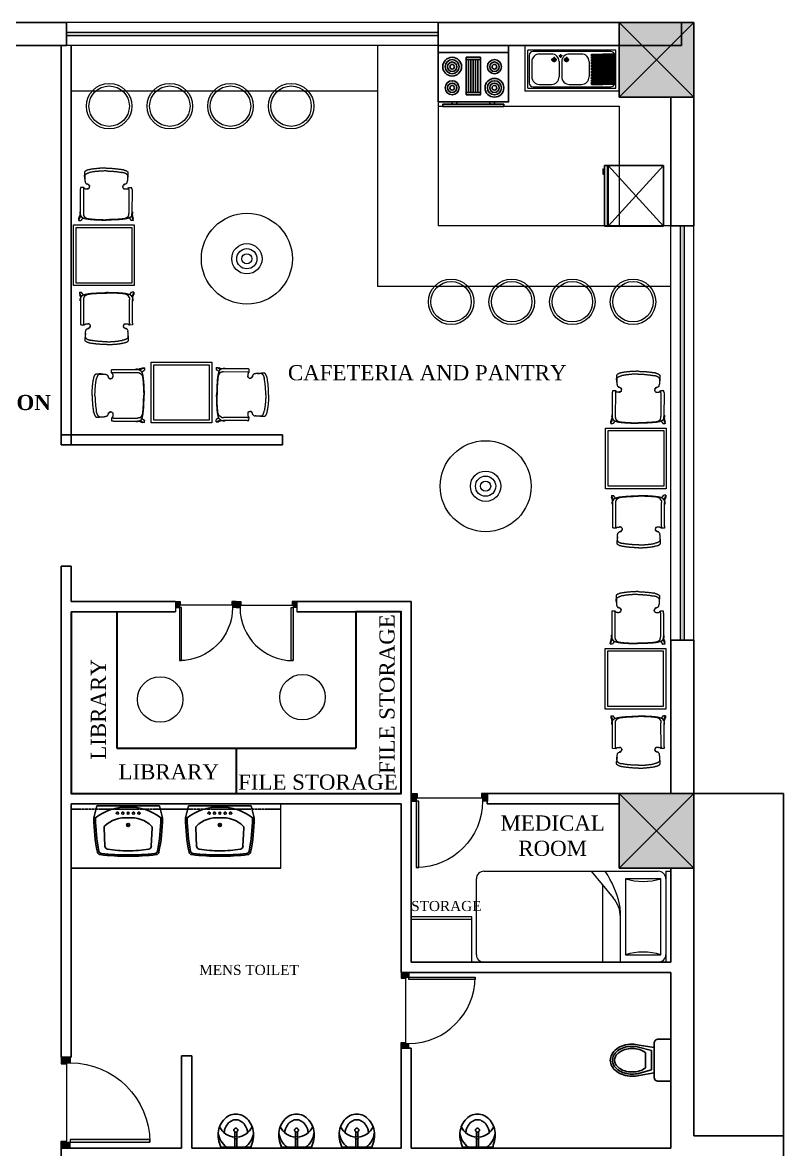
# Model space of a CAD drawing. Header units: inches. Extents: x 327481 to 195042051, y -335014 to 44773228.
# Drawn here: x 370860.8 to 371162, y -317043.3 to -316597.1 of the extents above; entities that cross this region are included whole.
import ezdxf
from ezdxf.enums import TextEntityAlignment as Align

# ---------------------------------------------------------------- set-up
doc = ezdxf.new("R2010")
doc.units = ezdxf.units.IN
doc.header["$MEASUREMENT"] = 0
doc.linetypes.add('DASHED', pattern=[0.75, 0.5, -0.25])
doc.linetypes.add('DASHEDX2', pattern=[1.5, 1, -0.5])
for name, color, linetype in [('center', 146, 'Continuous'), ('furn', 7, 'Continuous'), ('KITSHEN', 44, 'Continuous'), ('TOILET', 150, 'Continuous')]:
    doc.layers.add(name, color=color, linetype=linetype)
for name, color, linetype, lineweight in [('column 1', 146, 'Continuous', 30), ('DOOR', 47, 'Continuous', 9), ('furniture', 251, 'Continuous', 13), ('GLASS', 140, 'Continuous', 5), ('TEXT', 7, 'Continuous', 0), ('WALL', 12, 'Continuous', 30)]:
    doc.layers.add(name, color=color, linetype=linetype, lineweight=lineweight)
doc.styles.add('ATT', font='romans.shx')
doc.styles.get("Standard").update_dxf_attribs({"font": 'times.ttf', "height": 12})

# ---------------------------------------------------------------- blocks, each defined once
blk = doc.blocks.new('RTU')
at = {"layer": 'DOOR'}
for points in [[(2799511, -182811), (2799511, -182874), (2799551, -182874), (2799551, -182886), (2799611, -182886), (2799611, -182811)], [(2798637, -183716, 0.009156), (2798637, -183748), (2799511, -183748), (2799511, -183716)], [(2799611, -183811), (2799611, -183736), (2799551, -183736), (2799551, -183748), (2799511, -183748), (2799511, -183811)]]:
    blk.add_hatch(color=256, dxfattribs=at).paths.add_polyline_path(points)
at = {"layer": 'DOOR', "ltscale": 300}
for p, q in [((2799511, -182811), (2799511, -182874)), ((2799611, -182811), (2799511, -182811)), ((2799551, -182874), (2799511, -182874)), ((2799551, -182874), (2799551, -182886)), ((2799611, -182886), (2799551, -182886)), ((2799551, -182886), (2799551, -183736)), ((2799611, -182811), (2799611, -182886)), ((2798637, -183748), (2798637, -183716)), ((2798637, -183716), (2799511, -183716)), ((2799511, -183748), (2798637, -183748)), ((2799511, -183716), (2799511, -183748)), ((2799511, -183811), (2799511, -183748)), ((2799551, -183748), (2799511, -183748)), ((2799611, -183736), (2799551, -183736)), ((2799551, -183748), (2799551, -183736)), ((2799611, -183811), (2799611, -183736)), ((2799611, -183811), (2799511, -183811))]:
    blk.add_line(p, q, dxfattribs=at)
blk.add_arc((2799511, -183748), 874, 90, 180, dxfattribs=at)
blk = doc.blocks.new('COLUMN1')
at = {"layer": 'column 1'}
h = blk.add_hatch(color=256, dxfattribs=at)
h.paths.add_polyline_path([(1, 1), (0, 1), (0.5, 0.5)])
h.paths.add_polyline_path([(1, 1), (0.5, 0.5), (1, 0)])
h.paths.add_polyline_path([(0.5, 0.5), (0, 0), (1, 0)])
h.paths.add_polyline_path([(0.5, 0.5), (0, 1), (0, 0)])
at = {"layer": 'column 1', "lineweight": 0, "ltscale": 0.3}
for p, q in [((0, 1), (1, 0)), ((0, 0), (1, 1))]:
    blk.add_line(p, q, dxfattribs=at)
at = {"layer": 'column 1', "ltscale": 0.3}
for p, q in [((1, 1), (0, 1)), ((0, 1), (0, 0)), ((1, 0), (1, 1)), ((0, 0), (1, 0))]:
    blk.add_line(p, q, dxfattribs=at)
blk = doc.blocks.new('12PBED01')
at = {"color": 0, "linetype": 'ByBlock'}
for p, q in [((0, 0), (0, 36)), ((2, 36), (0, 36)), ((2, 0), (2, 36)), ((5, 36), (74, 36)), ((20, 36), (20, 15.78474)), ((27, 36), (27, 5.5)), ((18, 33), (4, 33)), ((4, 33), (4, 3)), ((18, 3), (18, 33)), ((77, 33), (77, 3)), ((31.609761, 0), (22.821743, 10.433915)), ((2, 0), (0, 0)), ((4, 3), (18, 3)), ((74, 0), (5, 0))]:
    blk.add_line(p, q, dxfattribs=at)
for centre, radius, start, end in [((5, 33), 3, 90, 180), ((74, 33), 3, 0, 90), ((11, 57), 25, 253.739795, 286.260205), ((32, 18.164349), 12, 180, 220.10593), ((32, 15.78474), 12, 180, 193.392796), ((59.913793, 22.431034), 40.69413, 193.392796, 213.450102), ((5, 3), 3, 180, 270), ((11, -21), 25, 73.739795, 106.260205), ((74, 3), 3, 270, 0)]:
    blk.add_arc(centre, radius, start, end, dxfattribs=at)
at = {"color": 0, "linetype": 'ByBlock', "style": 'ATT'}
for tag, flags, p in [('ITEM', 3, (48.5, 22)), ('ROOM_NUMBER', 1, (48.5, 7.5))]:
    blk.add_attdef(tag, text='', height=6, dxfattribs=dict(at, flags=flags)).set_placement(p, align=Align.CENTER)
blk = doc.blocks.new('bar chair')
at = {"layer": 'furniture', "lineweight": 0}
for radius in [9, 8]:
    blk.add_circle((367439.6, -328766.97), radius, dxfattribs=at)
blk = doc.blocks.new('cafeplan')
at = {"color": 0, "ltscale": 60}
for p, q in [((389814, -327243), (389813, -327587)), ((389862, -327216), (389818, -327217)), ((389859, -327242), (389858, -327587)), ((389877, -327230), (389863, -327216)), ((389888, -327145), (389888, -327145)), ((389909, -327164), (389909, -327164)), ((389948, -327200), (389948, -327199)), ((389948, -327204), (389948, -327200)), ((390427, -327202), (390427, -327201)), ((390427, -327206), (390427, -327202)), ((390427, -327203), (390427, -327203)), ((390467, -327166), (390467, -327166)), ((390488, -327147), (390488, -327147)), ((390499, -327232), (390512, -327218)), ((390557, -327219), (390513, -327218)), ((390516, -327244), (390515, -327589)), ((390561, -327245), (390560, -327589)), ((389806, -327565), (389813, -327565)), ((389806, -327565), (389806, -327588)), ((390567, -327567), (390560, -327567)), ((390567, -327567), (390567, -327590)), ((389792, -327691), (389793, -327659)), ((389792, -327691), (389793, -327689)), ((389792, -327691), (389824, -327691)), ((389794, -327657), (389793, -327659)), ((389806, -327588), (389806, -327591)), ((389806, -327591), (389809, -327590)), ((389806, -327591), (389816, -327632)), ((389809, -327590), (389813, -327590)), ((389817, -327620), (389831, -327641)), ((389825, -327689), (389824, -327691)), ((389852, -327652), (389825, -327689)), ((389862, -327620), (389875, -327640)), ((390511, -327622), (390497, -327642)), ((390521, -327654), (390547, -327692)), ((390556, -327623), (390542, -327643)), ((390547, -327692), (390549, -327693)), ((390580, -327693), (390549, -327693)), ((390567, -327593), (390556, -327635)), ((390564, -327593), (390560, -327593)), ((390567, -327593), (390564, -327593)), ((390567, -327590), (390567, -327593)), ((390579, -327659), (390579, -327661)), ((390580, -327693), (390579, -327661)), ((390580, -327693), (390579, -327692))]:
    blk.add_line(p, q, dxfattribs=at)
for points in [[(389940, -326958), (389937, -326958), (389934, -326959), (389931, -326960), (389927, -326961), (389924, -326962), (389921, -326963), (389918, -326964), (389915, -326965), (389912, -326966), (389910, -326967), (389907, -326969), (389904, -326970), (389902, -326971), (389899, -326972), (389897, -326973), (389895, -326975), (389893, -326976), (389891, -326977), (389889, -326979), (389887, -326980), (389885, -326981), (389884, -326982), (389884, -326982), (389883, -326983), (389882, -326984), (389882, -326984), (389881, -326985), (389880, -326986), (389880, -326986), (389879, -326987), (389879, -326988), (389878, -326988), (389878, -326989), (389877, -326990), (389877, -326990), (389876, -326991), (389876, -326991), (389876, -326992), (389875, -326993), (389875, -326993), (389875, -326994), (389875, -326995), (389875, -326995), (389875, -326996), (389874, -326996), (389874, -326997)], [(389874, -326997), (389874, -327000), (389874, -327003), (389874, -327006), (389874, -327009), (389874, -327012), (389874, -327015), (389874, -327018), (389874, -327021), (389874, -327024), (389874, -327027), (389874, -327030), (389875, -327033), (389875, -327036), (389875, -327039)], [(389881, -327038), (389881, -327040), (389880, -327043), (389880, -327046), (389880, -327049), (389880, -327052), (389879, -327055), (389879, -327058), (389879, -327060), (389879, -327063), (389879, -327066), (389879, -327069), (389879, -327072), (389879, -327075), (389879, -327077), (389879, -327080), (389879, -327083), (389879, -327086), (389879, -327089), (389879, -327092), (389879, -327094)], [(389881, -327038), (389881, -327037), (389881, -327036), (389881, -327036), (389881, -327035), (389882, -327035), (389882, -327034), (389882, -327033), (389882, -327033), (389883, -327032), (389883, -327032), (389884, -327031), (389884, -327030), (389884, -327030), (389885, -327029), (389885, -327028), (389886, -327028), (389887, -327027), (389887, -327027), (389888, -327026), (389888, -327025), (389889, -327025), (389891, -327023), (389892, -327022), (389894, -327021), (389896, -327020), (389898, -327018), (389900, -327017), (389902, -327016), (389904, -327015), (389906, -327013), (389909, -327012), (389911, -327011), (389914, -327010), (389916, -327009), (389919, -327008), (389922, -327006), (389924, -327005), (389927, -327004), (389930, -327003), (389933, -327002), (389936, -327002), (389939, -327001), (389943, -327000), (389946, -326999)], [(390189, -326935), (390181, -326935), (390173, -326935), (390166, -326935), (390158, -326936), (390151, -326936), (390143, -326936), (390135, -326936), (390128, -326936), (390120, -326937), (390113, -326937), (390105, -326938), (390098, -326938), (390090, -326939), (390083, -326939), (390075, -326940), (390067, -326940), (390060, -326941), (390052, -326942), (390045, -326943), (390037, -326943), (390030, -326944), (390022, -326945), (390015, -326946), (390007, -326947), (390000, -326948), (389992, -326949), (389985, -326950), (389977, -326951), (389970, -326952), (389962, -326953), (389955, -326955)], [(390188, -326976), (390181, -326976), (390174, -326976), (390166, -326976), (390159, -326976), (390151, -326977), (390144, -326977), (390136, -326977), (390129, -326977), (390122, -326978), (390114, -326978), (390107, -326979), (390099, -326979), (390092, -326980), (390085, -326980), (390077, -326981), (390070, -326982), (390062, -326982), (390055, -326983), (390048, -326984), (390040, -326985), (390033, -326985), (390025, -326986), (390018, -326987), (390011, -326988), (390003, -326989), (389996, -326990), (389989, -326991), (389981, -326993), (389974, -326994), (389967, -326995), (389959, -326996)], [(390188, -326976), (390196, -326976), (390203, -326976), (390211, -326976), (390218, -326977), (390226, -326977), (390233, -326977), (390240, -326977), (390248, -326978), (390255, -326978), (390263, -326979), (390270, -326979), (390277, -326980), (390285, -326980), (390292, -326981), (390300, -326982), (390307, -326982), (390314, -326983), (390322, -326984), (390329, -326985), (390336, -326985), (390344, -326986), (390351, -326987), (390359, -326988), (390366, -326989), (390373, -326990), (390381, -326992), (390388, -326993), (390395, -326994), (390403, -326995), (390410, -326996), (390417, -326998)], [(390189, -326935), (390196, -326935), (390204, -326935), (390211, -326936), (390219, -326936), (390226, -326936), (390234, -326936), (390242, -326936), (390249, -326937), (390257, -326937), (390264, -326938), (390272, -326938), (390279, -326939), (390287, -326939), (390294, -326940), (390302, -326940), (390310, -326941), (390317, -326942), (390325, -326943), (390332, -326943), (390340, -326944), (390347, -326945), (390355, -326946), (390362, -326947), (390370, -326948), (390377, -326949), (390385, -326950), (390392, -326951), (390400, -326952), (390407, -326954), (390415, -326955), (390422, -326956)], [(390495, -327039), (390495, -327039), (390495, -327038), (390495, -327038), (390495, -327037), (390495, -327036), (390495, -327036), (390494, -327035), (390494, -327035), (390494, -327034), (390493, -327033), (390493, -327033), (390492, -327032), (390492, -327032), (390492, -327031), (390491, -327030), (390490, -327030), (390490, -327029), (390489, -327028), (390489, -327028), (390488, -327027), (390487, -327026), (390486, -327025), (390484, -327024), (390483, -327023), (390481, -327021), (390479, -327020), (390477, -327019), (390475, -327018), (390473, -327016), (390470, -327015), (390468, -327014), (390466, -327013), (390463, -327011), (390460, -327010), (390458, -327009), (390455, -327008), (390452, -327007), (390449, -327006), (390446, -327005), (390443, -327004), (390440, -327003), (390437, -327002), (390434, -327001), (390431, -327001)], [(390437, -326959), (390440, -326960), (390443, -326961), (390446, -326962), (390449, -326963), (390453, -326964), (390456, -326965), (390459, -326966), (390462, -326967), (390464, -326968), (390467, -326969), (390470, -326970), (390472, -326971), (390475, -326973), (390477, -326974), (390480, -326975), (390482, -326976), (390484, -326978), (390486, -326979), (390488, -326980), (390490, -326982), (390491, -326983), (390492, -326984), (390493, -326984), (390494, -326985), (390494, -326986), (390495, -326986), (390496, -326987), (390496, -326988), (390497, -326988), (390498, -326989), (390498, -326989), (390499, -326990), (390499, -326991), (390500, -326991), (390500, -326992), (390500, -326993), (390501, -326993), (390501, -326994), (390501, -326995), (390501, -326995), (390502, -326996), (390502, -326996), (390502, -326997), (390502, -326998), (390502, -326998), (390502, -326999)], [(390495, -327039), (390496, -327042), (390496, -327045), (390496, -327048), (390497, -327051), (390497, -327054), (390497, -327057), (390497, -327059), (390497, -327062), (390497, -327065), (390497, -327068), (390497, -327071), (390497, -327074), (390497, -327076), (390497, -327079), (390497, -327082), (390497, -327085), (390497, -327088), (390497, -327091), (390497, -327093), (390497, -327096)], [(390502, -326999), (390502, -327002), (390502, -327005), (390503, -327008), (390503, -327011), (390503, -327014), (390503, -327017), (390502, -327020), (390502, -327023), (390502, -327026), (390502, -327029), (390502, -327032), (390502, -327035), (390502, -327038), (390501, -327041)], [(389818, -327217), (389817, -327217), (389817, -327218), (389816, -327219), (389816, -327222), (389815, -327224), (389815, -327227), (389815, -327231), (389815, -327235), (389814, -327239), (389814, -327243)], [(389862, -327216), (389862, -327216), (389861, -327217), (389861, -327219), (389860, -327221), (389860, -327224), (389860, -327227), (389859, -327230), (389859, -327234), (389859, -327238), (389859, -327242)], [(389863, -327216), (389863, -327216), (389863, -327216), (389863, -327216), (389863, -327216), (389863, -327216), (389863, -327216), (389863, -327216), (389863, -327216), (389862, -327216)], [(389877, -327230), (389878, -327231), (389880, -327231), (389883, -327232), (389887, -327233), (389892, -327233), (389897, -327234), (389903, -327234), (389909, -327235), (389915, -327235)], [(389879, -327094), (389880, -327097), (389880, -327101), (389880, -327104), (389880, -327107), (389881, -327110), (389881, -327113), (389882, -327116), (389882, -327119), (389882, -327122), (389883, -327125), (389884, -327128)], [(389888, -327145), (389888, -327146), (389889, -327148), (389891, -327149), (389892, -327151), (389893, -327153), (389894, -327154), (389895, -327155), (389896, -327156), (389897, -327157), (389898, -327158), (389899, -327159), (389900, -327160), (389900, -327160), (389901, -327161), (389902, -327161), (389902, -327162), (389903, -327162), (389904, -327163), (389905, -327163), (389906, -327163), (389907, -327164), (389908, -327164), (389909, -327164)], [(389941, -327223), (389940, -327224), (389940, -327224), (389939, -327225), (389938, -327225), (389938, -327226), (389937, -327227), (389937, -327227), (389936, -327228), (389935, -327228), (389935, -327229), (389934, -327229), (389933, -327230), (389933, -327230), (389932, -327230), (389931, -327231), (389930, -327232), (389928, -327232), (389927, -327233), (389926, -327233), (389926, -327233), (389925, -327233), (389924, -327234), (389923, -327234), (389923, -327234), (389922, -327234), (389921, -327234), (389920, -327234), (389919, -327235), (389919, -327235), (389918, -327235), (389917, -327235), (389916, -327235), (389915, -327235)], [(389946, -327191), (389946, -327190), (389945, -327189), (389945, -327188), (389944, -327188), (389944, -327187), (389943, -327186), (389942, -327185), (389942, -327184), (389941, -327183), (389941, -327183), (389940, -327182), (389939, -327181), (389938, -327180), (389938, -327180), (389937, -327179), (389936, -327178), (389935, -327178), (389934, -327176), (389932, -327175), (389931, -327174), (389929, -327173), (389927, -327172), (389925, -327171), (389924, -327170), (389922, -327169), (389920, -327168), (389918, -327167), (389917, -327167)], [(389917, -327167), (389918, -327167), (389919, -327167), (389920, -327167), (389921, -327167), (389921, -327167), (389922, -327168), (389923, -327168), (389924, -327168), (389925, -327168), (389926, -327169), (389926, -327169), (389927, -327169), (389928, -327170), (389929, -327170), (389929, -327170), (389931, -327171), (389932, -327172), (389933, -327173), (389935, -327174), (389936, -327175), (389937, -327176), (389938, -327177), (389939, -327178), (389940, -327179), (389941, -327180), (389941, -327181), (389942, -327182), (389943, -327183), (389944, -327184), (389944, -327186), (389945, -327187), (389945, -327188), (389946, -327189), (389946, -327191), (389947, -327192), (389947, -327193), (389947, -327195), (389948, -327196), (389948, -327197), (389948, -327199), (389948, -327199)], [(389928, -327234), (389928, -327234), (389927, -327234), (389926, -327234), (389926, -327234), (389925, -327235), (389924, -327235), (389924, -327235), (389922, -327235), (389921, -327235)], [(389941, -327223), (389940, -327224), (389940, -327225), (389939, -327226), (389939, -327227), (389938, -327228), (389937, -327228), (389937, -327229), (389936, -327230), (389935, -327231), (389934, -327231), (389933, -327232), (389932, -327232), (389931, -327233), (389931, -327233)], [(389941, -327223), (389941, -327222), (389942, -327221), (389943, -327220), (389944, -327218), (389945, -327217), (389945, -327216), (389946, -327214), (389946, -327213), (389947, -327212), (389947, -327211), (389947, -327209), (389948, -327208), (389948, -327207), (389948, -327205), (389948, -327204), (389948, -327203), (389948, -327202)], [(389946, -327191), (389946, -327192), (389946, -327192), (389947, -327193), (389947, -327194), (389947, -327194)], [(390459, -327169), (390458, -327169), (390457, -327169), (390456, -327169), (390455, -327169), (390454, -327169), (390453, -327169), (390452, -327169), (390451, -327170), (390451, -327170), (390450, -327170), (390449, -327171), (390448, -327171), (390448, -327171), (390447, -327172), (390446, -327172), (390445, -327173), (390443, -327173), (390442, -327174), (390441, -327175), (390440, -327176), (390439, -327177), (390438, -327178), (390437, -327179), (390436, -327180), (390435, -327181), (390434, -327182), (390433, -327184), (390433, -327185), (390432, -327186), (390431, -327187), (390431, -327188), (390430, -327190), (390430, -327191), (390429, -327192), (390429, -327193), (390428, -327195), (390428, -327196), (390428, -327197), (390428, -327199), (390427, -327200), (390427, -327201)], [(390435, -327225), (390434, -327223), (390433, -327222), (390432, -327221), (390431, -327220), (390431, -327219), (390430, -327217), (390430, -327216), (390429, -327215), (390429, -327213), (390428, -327212), (390428, -327211), (390428, -327209), (390428, -327208), (390427, -327207), (390427, -327205), (390427, -327204), (390427, -327203)], [(390429, -327193), (390430, -327192), (390430, -327191), (390431, -327190), (390431, -327189), (390432, -327188), (390432, -327187), (390433, -327187), (390434, -327186), (390434, -327185), (390435, -327184), (390436, -327183), (390436, -327183), (390437, -327182), (390438, -327181), (390438, -327181), (390439, -327180), (390440, -327179), (390442, -327178), (390443, -327177), (390445, -327176), (390447, -327174), (390448, -327173), (390450, -327172), (390452, -327171), (390454, -327171), (390456, -327170), (390458, -327169), (390459, -327169)], [(390429, -327193), (390429, -327193), (390429, -327194), (390429, -327195), (390429, -327195), (390429, -327195)], [(390435, -327225), (390435, -327226), (390435, -327227), (390436, -327227), (390437, -327228), (390437, -327229), (390438, -327230), (390439, -327231), (390439, -327231), (390440, -327232), (390441, -327233), (390442, -327233), (390443, -327234), (390444, -327234), (390444, -327234)], [(390435, -327225), (390435, -327225), (390436, -327226), (390436, -327226), (390437, -327227), (390437, -327228), (390438, -327228), (390439, -327229), (390439, -327229), (390440, -327230), (390441, -327230), (390441, -327231), (390442, -327231), (390443, -327232), (390443, -327232), (390444, -327232), (390446, -327233), (390447, -327234), (390448, -327234), (390449, -327234), (390449, -327235), (390450, -327235), (390451, -327235), (390452, -327235), (390453, -327236), (390453, -327236), (390454, -327236), (390455, -327236), (390456, -327236), (390457, -327236), (390457, -327236), (390458, -327236), (390459, -327236), (390460, -327236)], [(390447, -327235), (390447, -327236), (390448, -327236), (390449, -327236), (390449, -327236), (390450, -327236), (390451, -327236), (390451, -327236), (390453, -327236), (390454, -327236)], [(390460, -327236), (390466, -327236), (390472, -327236), (390478, -327236), (390483, -327235), (390488, -327235), (390492, -327234), (390495, -327233), (390497, -327232), (390499, -327232)], [(390488, -327147), (390487, -327148), (390486, -327149), (390485, -327151), (390484, -327153), (390483, -327154), (390482, -327156), (390481, -327157), (390480, -327158), (390479, -327159), (390478, -327160), (390477, -327161), (390476, -327161), (390475, -327162), (390475, -327162), (390474, -327163), (390473, -327163), (390472, -327164), (390472, -327164), (390471, -327165), (390470, -327165), (390469, -327165), (390468, -327166), (390467, -327166)], [(390497, -327096), (390496, -327099), (390496, -327102), (390496, -327105), (390496, -327108), (390495, -327112), (390495, -327115), (390494, -327118), (390494, -327121), (390493, -327124), (390493, -327127), (390492, -327130)], [(390513, -327218), (390513, -327218), (390513, -327218), (390513, -327218), (390513, -327218), (390513, -327218), (390512, -327218), (390512, -327218), (390512, -327218), (390512, -327218)], [(390516, -327244), (390516, -327240), (390516, -327236), (390516, -327232), (390515, -327229), (390515, -327226), (390515, -327223), (390514, -327221), (390514, -327219), (390513, -327218), (390513, -327218)], [(390561, -327245), (390561, -327241), (390561, -327237), (390560, -327233), (390560, -327230), (390560, -327226), (390559, -327224), (390559, -327222), (390558, -327220), (390558, -327219), (390557, -327219)], [(389813, -327587), (389813, -327591), (389814, -327595), (389814, -327599), (389814, -327603), (389814, -327607), (389815, -327610), (389815, -327613), (389815, -327616), (389816, -327618), (389816, -327619), (389817, -327620)], [(389831, -327641), (389831, -327641), (389831, -327641), (389832, -327642), (389832, -327642), (389832, -327642), (389833, -327643), (389833, -327643), (389834, -327644), (389835, -327644), (389836, -327645), (389837, -327646), (389839, -327647), (389841, -327647), (389843, -327648), (389845, -327649), (389847, -327650), (389851, -327652), (389854, -327653), (389858, -327655), (389861, -327656), (389864, -327657), (389867, -327658), (389871, -327659), (389874, -327660), (389877, -327661), (389881, -327662), (389884, -327663), (389888, -327664), (389891, -327665), (389895, -327666), (389899, -327666), (389903, -327667), (389906, -327668), (389910, -327669), (389914, -327669), (389918, -327670), (389920, -327670)], [(389858, -327587), (389858, -327591), (389858, -327595), (389858, -327599), (389859, -327603), (389859, -327606), (389859, -327610), (389860, -327613), (389860, -327615), (389860, -327617), (389861, -327619), (389862, -327620)], [(389875, -327640), (389876, -327640), (389876, -327641), (389876, -327642), (389877, -327642), (389878, -327643), (389878, -327643), (389880, -327644), (389881, -327645), (389883, -327647), (389886, -327648), (389888, -327650), (389891, -327652), (389893, -327653), (389895, -327654), (389898, -327656), (389900, -327657), (389902, -327658), (389904, -327659), (389906, -327659), (389907, -327660), (389909, -327661), (389911, -327662), (389914, -327663), (389917, -327663), (389920, -327664)], [(389920, -327664), (389927, -327665), (389934, -327666), (389941, -327667), (389948, -327668), (389955, -327669), (389962, -327669), (389969, -327670), (389976, -327671), (389983, -327671), (389989, -327672), (389996, -327672), (390003, -327673), (390010, -327673), (390017, -327674), (390024, -327674), (390031, -327675), (390038, -327675), (390052, -327676), (390066, -327677), (390081, -327677), (390095, -327678), (390109, -327678), (390123, -327679), (390137, -327679), (390151, -327680), (390165, -327680), (390179, -327680), (390186, -327680)], [(389920, -327670), (389927, -327671), (389934, -327672), (389940, -327673), (389947, -327673), (389954, -327674), (389961, -327675), (389967, -327676), (389974, -327676), (389981, -327677), (389988, -327677), (389994, -327678), (390001, -327678), (390008, -327679), (390015, -327679), (390021, -327680), (390028, -327680), (390042, -327681), (390056, -327682), (390069, -327682), (390083, -327683), (390097, -327684), (390111, -327684), (390124, -327685), (390138, -327685), (390152, -327685), (390166, -327686), (390179, -327686), (390186, -327686)], [(390453, -327666), (390446, -327667), (390439, -327668), (390432, -327669), (390425, -327669), (390418, -327670), (390411, -327671), (390404, -327671), (390397, -327672), (390390, -327672), (390383, -327673), (390376, -327673), (390369, -327674), (390362, -327674), (390355, -327675), (390348, -327675), (390341, -327676), (390334, -327676), (390320, -327677), (390306, -327677), (390292, -327678), (390278, -327678), (390264, -327679), (390250, -327679), (390235, -327679), (390221, -327680), (390207, -327680), (390193, -327680), (390186, -327680)], [(390453, -327672), (390446, -327673), (390439, -327673), (390432, -327674), (390425, -327675), (390418, -327676), (390412, -327676), (390405, -327677), (390398, -327677), (390391, -327678), (390385, -327679), (390378, -327679), (390371, -327680), (390365, -327680), (390358, -327680), (390351, -327681), (390344, -327681), (390330, -327682), (390317, -327683), (390303, -327683), (390289, -327684), (390275, -327684), (390262, -327685), (390248, -327685), (390234, -327685), (390220, -327685), (390207, -327686), (390193, -327686), (390186, -327686)], [(390497, -327642), (390497, -327642), (390497, -327643), (390496, -327643), (390496, -327644), (390495, -327645), (390494, -327645), (390493, -327646), (390492, -327647), (390489, -327649), (390487, -327650), (390484, -327652), (390482, -327654), (390479, -327655), (390477, -327656), (390475, -327658), (390472, -327659), (390470, -327660), (390469, -327660), (390467, -327661), (390465, -327662), (390463, -327663), (390461, -327663), (390458, -327664), (390456, -327665), (390453, -327666)], [(390542, -327643), (390542, -327643), (390541, -327643), (390541, -327644), (390541, -327644), (390540, -327645), (390540, -327645), (390539, -327645), (390539, -327646), (390538, -327646), (390537, -327647), (390535, -327648), (390534, -327649), (390532, -327650), (390530, -327650), (390528, -327651), (390526, -327652), (390522, -327654), (390518, -327655), (390514, -327657), (390511, -327658), (390508, -327659), (390505, -327660), (390502, -327661), (390499, -327662), (390495, -327663), (390492, -327664), (390488, -327665), (390485, -327666), (390481, -327667), (390477, -327667), (390474, -327668), (390470, -327669), (390466, -327670), (390462, -327670), (390458, -327671), (390455, -327671), (390453, -327672)], [(390511, -327622), (390512, -327621), (390512, -327619), (390513, -327617), (390513, -327615), (390514, -327612), (390514, -327608), (390514, -327605), (390515, -327601), (390515, -327597), (390515, -327593), (390515, -327589)], [(390556, -327623), (390556, -327622), (390557, -327620), (390557, -327618), (390558, -327616), (390558, -327613), (390559, -327609), (390559, -327606), (390559, -327602), (390559, -327598), (390560, -327594), (390560, -327589)]]:
    blk.add_lwpolyline(points, dxfattribs=at)
for centre, radius, start, end in [((387164, -327276), 2722, 3.8367, 5.0032), ((389990, -327169), 217, 99.3662, 103.2462), ((389996, -327209), 216, 99.8227, 103.5334), ((390379, -327211), 216, 76.1178, 79.8291), ((390385, -327170), 217, 76.4051, 80.2856), ((393211, -327295), 2722, 174.6406, 175.8078), ((390154, -327079), 275, 190.3061, 193.1763), ((389917, -327131), 32.4, 198.8733, 202.6726), ((389909, -327133), 24.8, 206.1158, 208.8961), ((389893, -327231), 68.4, 69.248, 76.539), ((389922, -326882), 353, 268.873, 269.8128), ((389923, -327216), 18.3, 287.2271, 295.8628), ((389922, -327201), 25.7, 3.9105, 22.9229), ((389803, -327216), 145, 4.2192, 8.7233), ((389913, -327202), 35.4, 359.9955, 3.9737), ((390453, -327203), 25.6, 156.7908, 175.7382), ((390572, -327218), 145, 170.9637, 175.404), ((390463, -327204), 35.5, 175.6747, 179.5543), ((390452, -327218), 18.3, 243.7894, 252.4249), ((390455, -326883), 353, 269.8391, 270.7789), ((390482, -327233), 68.4, 103.1123, 110.4025), ((390466, -327135), 24.8, 330.734, 333.5115), ((390222, -327079), 275, 346.4415, 349.3107), ((390459, -327133), 32.5, 336.9535, 340.7468), ((252723, -271246), 148236, 337.61994, 337.64325), ((251902, -270911), 149123, 337.61997, 337.64357), ((230637, -273195), 168217, 341.10973, 341.12687), ((528693, -271973), 148929, 201.94701, 201.97062), ((527866, -272304), 148038, 201.94732, 201.97064), ((549872, -274396), 167963, 198.47131, 198.48844)]:
    blk.add_arc(centre, radius, start, end, dxfattribs=at)
blk = doc.blocks.new('cafetable')
at = {"layer": 'furniture', "lineweight": 0}
blk.add_lwpolyline([(367786.56, -328783.95), (367810.56, -328783.95), (367810.56, -328807.95), (367786.56, -328807.95), (367786.56, -328783.95), (367786.56, -328783.95)], dxfattribs=at)
blk.add_lwpolyline([(367787.56, -328784.95), (367809.56, -328784.95), (367809.56, -328806.95), (367787.56, -328806.95)], close=True, dxfattribs=at)
blk = doc.blocks.new('standing table')
at = {"layer": 'furniture', "lineweight": 0}
for radius in [18, 6, 4, 2]:
    blk.add_circle((368044.87, -328685.28), radius, dxfattribs=at)
blk = doc.blocks.new('oven 06')
at = {"layer": 'KITSHEN', "color": 167}
for p, q in [((5501.6, 869.2), (5573.6, 869.2)), ((5516, 818.8), (5516, 816.4)), ((5520.8, 816.4), (5520.8, 818.8)), ((5554.4, 816.4), (5554.4, 818.8)), ((5559.2, 818.8), (5559.2, 816.4))]:
    blk.add_line(p, q, dxfattribs=at)
at = {"layer": 'KITSHEN', "color": 252}
for p, q in [((5530.4, 862), (5544.8, 862)), ((5532.8, 828.4), (5532.8, 862)), ((5535.2, 862), (5535.2, 828.4)), ((5537.6, 828.4), (5537.6, 862)), ((5540, 862), (5540, 828.4)), ((5542.4, 828.4), (5542.4, 862)), ((5544.8, 828.4), (5530.4, 828.4))]:
    blk.add_line(p, q, dxfattribs=at)
at = {"layer": 'KITSHEN', "color": 67}
blk.add_lwpolyline([(5501.6, 818.8), (5501.6, 876.4), (5573.6, 876.4), (5573.6, 818.8)], close=True, dxfattribs=at)
at = {"layer": 'KITSHEN', "color": 252}
blk.add_lwpolyline([(5530.4, 826), (5530.4, 864.4), (5544.8, 864.4), (5544.8, 826)], close=True, dxfattribs=at)
at = {"layer": 'KITSHEN', "color": 167}
blk.add_lwpolyline([(5506.4, 814), (5506.4, 816.4), (5568.8, 816.4), (5568.8, 814)], close=True, dxfattribs=at)
at = {"layer": 'KITSHEN', "color": 252}
for centre, radius in [((5516, 854.8), 9.6), ((5516, 854.8), 7.2), ((5516, 854.8), 4.8), ((5516, 854.8), 2.4), ((5559.2, 854.8), 7.2), ((5559.2, 854.8), 4.8), ((5559.2, 854.8), 2.4), ((5559.2, 833.2), 9.6), ((5516, 833.2), 7.2), ((5516, 833.2), 4.8), ((5516, 833.2), 2.4), ((5559.2, 833.2), 7.2), ((5559.2, 833.2), 4.8), ((5559.2, 833.2), 2.4)]:
    blk.add_circle(centre, radius, dxfattribs=at)
blk = doc.blocks.new('Ref Pln 002')
at = {"layer": 'KITSHEN', "color": 252}
for p, q in [((2717.1, 234.8), (2647.1, 171.1)), ((2717.1, 171.1), (2647.1, 234.8))]:
    blk.add_line(p, q, dxfattribs=at)
at = {"layer": 'KITSHEN', "color": 67}
for p, q in [((2647.1, 234.8), (2717.1, 234.8)), ((2647.1, 234.8), (2647.1, 166.7)), ((2647.1, 234.8), (2647.1, 174.8)), ((2717.1, 234.8), (2717.1, 166.7)), ((2717.1, 234.8), (2717.1, 174.8)), ((2647.1, 171.1), (2717.1, 171.1)), ((2647.1, 170.3), (2717.1, 170.3)), ((2647.1, 166.7), (2717.1, 166.7))]:
    blk.add_line(p, q, dxfattribs=at)
at = {"layer": 'KITSHEN', "color": 252}
blk.add_lwpolyline([(2651.3, 166.2), (2651.3, 165.3), (2657.2, 165.3), (2657.2, 166.2)], close=True, dxfattribs=at)
blk = doc.blocks.new('ghcgf')
at = {"layer": 'furniture', "color": 251}
for p, q in [((367787.9, -328689.6), (367694.6, -328689.6)), ((367694.6, -328689.6), (367694.6, -328734.6)), ((367784.7, -328694.2), (367697.7, -328694.2)), ((367697.7, -328731.7), (367697.7, -328694.2)), ((367699, -328699.2), (367699, -328726.7)), ((367779.7, -328695.5), (367702.7, -328695.5)), ((367721, -328698), (367709, -328698)), ((367731.8, -328699.9), (367728.1, -328699.9)), ((367730, -328698.1), (367730, -328701.8)), ((367750.6, -328698), (367738.6, -328698)), ((367760.7, -328699.9), (367760.7, -328698)), ((367760.7, -328698), (367771.8, -328698)), ((367760.7, -328698.9), (367771.8, -328698.9)), ((367760.7, -328699.9), (367771.8, -328699.9)), ((367782.9, -328698), (367771.8, -328698)), ((367782.9, -328698.9), (367771.8, -328698.9)), ((367782.9, -328699.9), (367771.8, -328699.9)), ((367782.9, -328699.9), (367782.9, -328698)), ((367783.5, -328699.2), (367783.5, -328726.7)), ((367784.7, -328731.7), (367784.7, -328694.2)), ((367787.9, -328689.6), (367787.9, -328734.6)), ((367701.5, -328705.5), (367701.5, -328720.5)), ((367726.1, -328703.6), (367720.8, -328703.6)), ((367723.5, -328700.9), (367723.5, -328706.2)), ((367728.5, -328705.5), (367728.5, -328720.5)), ((367731.1, -328705.5), (367731.1, -328720.5)), ((367738.4, -328703.6), (367733.1, -328703.6)), ((367735.8, -328700.9), (367735.8, -328706.2)), ((367758.1, -328705.5), (367758.1, -328720.5)), ((367760.7, -328700.6), (367771.8, -328700.6)), ((367760.7, -328702.5), (367760.7, -328700.6)), ((367760.7, -328701.6), (367771.8, -328701.6)), ((367760.7, -328702.5), (367771.8, -328702.5)), ((367760.7, -328705.2), (367760.7, -328703.3)), ((367760.7, -328703.3), (367771.8, -328703.3)), ((367760.7, -328704.2), (367771.8, -328704.2)), ((367760.7, -328705.2), (367771.8, -328705.2)), ((367760.7, -328708), (367760.7, -328706.1)), ((367760.7, -328706.1), (367771.8, -328706.1)), ((367760.7, -328707.1), (367771.8, -328707.1)), ((367760.7, -328708), (367771.8, -328708)), ((367760.7, -328710.9), (367760.7, -328709)), ((367760.7, -328709), (367771.8, -328709)), ((367760.7, -328709.9), (367771.8, -328709.9)), ((367760.7, -328710.9), (367771.8, -328710.9)), ((367782.9, -328700.6), (367771.8, -328700.6)), ((367782.9, -328701.6), (367771.8, -328701.6)), ((367782.9, -328702.5), (367771.8, -328702.5)), ((367782.9, -328703.3), (367771.8, -328703.3)), ((367782.9, -328704.2), (367771.8, -328704.2)), ((367782.9, -328705.2), (367771.8, -328705.2)), ((367782.9, -328706.1), (367771.8, -328706.1)), ((367782.9, -328707.1), (367771.8, -328707.1)), ((367782.9, -328708), (367771.8, -328708)), ((367782.9, -328709), (367771.8, -328709)), ((367782.9, -328709.9), (367771.8, -328709.9)), ((367782.9, -328710.9), (367771.8, -328710.9)), ((367782.9, -328702.5), (367782.9, -328700.6)), ((367782.9, -328705.2), (367782.9, -328703.3)), ((367782.9, -328708), (367782.9, -328706.1)), ((367782.9, -328710.9), (367782.9, -328709)), ((367760.7, -328713.8), (367760.7, -328711.9)), ((367760.7, -328711.9), (367771.8, -328711.9)), ((367760.7, -328712.9), (367771.8, -328712.9)), ((367760.7, -328713.8), (367771.8, -328713.8)), ((367760.7, -328716.8), (367760.7, -328714.9)), ((367760.7, -328714.9), (367771.8, -328714.9)), ((367760.7, -328715.9), (367771.8, -328715.9)), ((367760.7, -328716.8), (367771.8, -328716.8)), ((367760.7, -328719.7), (367760.7, -328717.8)), ((367760.7, -328717.8), (367771.8, -328717.8)), ((367760.7, -328718.8), (367771.8, -328718.8)), ((367760.7, -328719.7), (367771.8, -328719.7)), ((367760.7, -328722.6), (367760.7, -328720.7)), ((367760.7, -328720.7), (367771.8, -328720.7)), ((367760.7, -328721.7), (367771.8, -328721.7)), ((367782.9, -328711.9), (367771.8, -328711.9)), ((367782.9, -328712.9), (367771.8, -328712.9)), ((367782.9, -328713.8), (367771.8, -328713.8)), ((367782.9, -328714.9), (367771.8, -328714.9)), ((367782.9, -328715.9), (367771.8, -328715.9)), ((367782.9, -328716.8), (367771.8, -328716.8)), ((367782.9, -328717.8), (367771.8, -328717.8)), ((367782.9, -328718.8), (367771.8, -328718.8)), ((367782.9, -328719.7), (367771.8, -328719.7)), ((367782.9, -328720.7), (367771.8, -328720.7)), ((367782.9, -328721.7), (367771.8, -328721.7)), ((367782.9, -328713.8), (367782.9, -328711.9)), ((367782.9, -328716.8), (367782.9, -328714.9)), ((367782.9, -328719.7), (367782.9, -328717.8)), ((367782.9, -328722.6), (367782.9, -328720.7)), ((367697.7, -328731.7), (367784.7, -328731.7)), ((367702.7, -328730.5), (367779.7, -328730.5)), ((367709, -328728), (367721, -328728)), ((367738.6, -328728), (367750.6, -328728)), ((367760.7, -328722.6), (367771.8, -328722.6)), ((367760.7, -328725.3), (367760.7, -328723.4)), ((367760.7, -328723.4), (367771.8, -328723.4)), ((367760.7, -328724.3), (367771.8, -328724.3)), ((367760.7, -328725.3), (367771.8, -328725.3)), ((367760.7, -328728), (367760.7, -328726)), ((367760.7, -328726), (367771.8, -328726)), ((367760.7, -328727), (367771.8, -328727)), ((367760.7, -328728), (367771.8, -328728)), ((367782.9, -328722.6), (367771.8, -328722.6)), ((367782.9, -328723.4), (367771.8, -328723.4)), ((367782.9, -328724.3), (367771.8, -328724.3)), ((367782.9, -328725.3), (367771.8, -328725.3)), ((367782.9, -328726), (367771.8, -328726)), ((367782.9, -328727), (367771.8, -328727)), ((367782.9, -328728), (367771.8, -328728)), ((367782.9, -328725.3), (367782.9, -328723.4)), ((367782.9, -328728), (367782.9, -328726)), ((367787.9, -328734.6), (367694.6, -328734.6))]:
    blk.add_line(p, q, dxfattribs=at)
for centre, radius in [((367729.9, -328699.9), 1.12), ((367723.5, -328703.6), 1.88), ((367723.5, -328703.6), 1.5), ((367735.7, -328703.6), 1.88), ((367735.7, -328703.6), 1.5)]:
    blk.add_circle(centre, radius, dxfattribs=at)
for centre, radius, start, end in [((367702.7, -328699.2), 3.75, 90, 180), ((367709, -328705.5), 7.5, 90, 180), ((367721, -328705.5), 7.5, 0, 90), ((367738.6, -328705.5), 7.5, 90, 180), ((367750.6, -328705.5), 7.5, 0, 90), ((367779.7, -328699.2), 3.75, 0, 90), ((367709, -328720.5), 7.5, 180, 270), ((367721, -328720.5), 7.5, 270, 0), ((367738.6, -328720.5), 7.5, 180, 270), ((367750.6, -328720.5), 7.5, 270, 0), ((367702.7, -328726.7), 3.75, 180, 270), ((367779.7, -328726.7), 3.75, 270, 0)]:
    blk.add_arc(centre, radius, start, end, dxfattribs=at)
blk = doc.blocks.new('mmuummuu')
at = {"layer": 'TOILET', "linetype": 'Continuous'}
for p, q in [((374906.3, -318504.43), (374764.45, -318504.43)), ((374906.3, -318548.07), (374764.45, -318548.07))]:
    blk.add_line(p, q, dxfattribs=at)
at = {"layer": 'TOILET', "linetype": 'DASHED'}
blk.add_line((374906.3, -318508.06), (374764.45, -318508.06), dxfattribs=at)
at = {"layer": 'TOILET'}
for p, q in [((374781.87, -318505.84), (374779.69, -318514.02)), ((374781.87, -318505.84), (374824.06, -318505.84)), ((374824.06, -318505.84), (374826.24, -318514.02)), ((374843.87, -318505.84), (374841.69, -318514.02)), ((374843.87, -318505.84), (374886.06, -318505.84)), ((374886.06, -318505.84), (374888.24, -318514.02)), ((374779.69, -318514.02), (374780.84, -318514.02)), ((374825.09, -318514.02), (374826.24, -318514.02)), ((374841.69, -318514.02), (374842.84, -318514.02)), ((374887.1, -318514.02), (374888.24, -318514.02)), ((374786.64, -318520.68), (374787.29, -318533.22)), ((374819.29, -318520.68), (374818.64, -318533.22)), ((374848.64, -318520.68), (374849.29, -318533.22)), ((374881.29, -318520.68), (374880.64, -318533.22))]:
    blk.add_line(p, q, dxfattribs=at)
at = {"layer": 'TOILET', "linetype": 'DASHEDX2'}
for centre, radius in [((374795.69, -318510.85), 0.764), ((374795.69, -318510.85), 0.741), ((374799.33, -318510.85), 0.764), ((374799.33, -318510.85), 0.741), ((374806.6, -318510.85), 0.764), ((374806.6, -318510.85), 0.741), ((374810.24, -318510.85), 0.764), ((374810.24, -318510.85), 0.741), ((374857.69, -318510.85), 0.764), ((374857.69, -318510.85), 0.741), ((374861.33, -318510.85), 0.764), ((374861.33, -318510.85), 0.741), ((374868.6, -318510.85), 0.764), ((374868.6, -318510.85), 0.741), ((374872.24, -318510.85), 0.764), ((374872.24, -318510.85), 0.741)]:
    blk.add_circle(centre, radius, dxfattribs=at)
at = {"layer": 'TOILET'}
for centre, radius in [((374802.97, -318510.85), 0.764), ((374864.97, -318510.85), 0.764), ((374802.97, -318518.82), 1.09), ((374802.97, -318518.82), 0.727), ((374864.97, -318518.82), 1.09), ((374864.97, -318518.82), 0.727)]:
    blk.add_circle(centre, radius, dxfattribs=at)
for centre, radius, start, end in [((374801.83, -318540.46), 33.75, 88.06824, 128.4553), ((374804.1, -318540.46), 33.75, 51.5447, 91.93176), ((374863.83, -318540.46), 33.75, 88.06824, 128.4553), ((374866.11, -318540.46), 33.75, 51.5447, 91.93176), ((374899.7, -318512.75), 120.02, 180.6088, 191.79329), ((374900.85, -318512.75), 120.02, 180.6088, 191.41424), ((374788.09, -318520.6), 1.45, 134.05689, 182.96688), ((374800.99, -318533.93), 20.01, 84.34721, 134.05689), ((374804.94, -318533.93), 20.01, 45.94311, 95.65279), ((374817.84, -318520.6), 1.45, 357.03312, 45.94311), ((374705.09, -318512.75), 120.02, 348.58576, 359.3912), ((374706.23, -318512.75), 120.02, 348.20671, 359.3912), ((374961.7, -318512.75), 120.02, 180.6088, 191.79329), ((374962.85, -318512.75), 120.02, 180.6088, 191.41424), ((374850.1, -318520.6), 1.45, 134.05689, 182.96688), ((374863, -318533.93), 20.01, 84.34721, 134.05689), ((374866.94, -318533.93), 20.01, 45.94311, 95.65279), ((374879.84, -318520.6), 1.45, 357.03312, 45.94311), ((374767.09, -318512.75), 120.02, 348.58576, 359.3912), ((374768.23, -318512.75), 120.02, 348.20671, 359.3912), ((374789.32, -318533.11), 2.04, 182.96688, 260.96534), ((374804.7, -318436.24), 100.12, 260.97812, 268.97554), ((374801.23, -318436.18), 100.18, 270.96091, 279.01188), ((374816.61, -318533.11), 2.04, 279.03466, 357.03312), ((374851.33, -318533.11), 2.04, 182.96688, 260.96534), ((374866.71, -318436.24), 100.12, 260.97812, 268.97554), ((374863.24, -318436.18), 100.18, 270.96091, 279.01188), ((374878.61, -318533.11), 2.04, 279.03466, 357.03312), ((374784.21, -318536.86), 2.04, 191.79329, 262.16231), ((374785.2, -318536.1), 2.04, 191.41424, 263.56906), ((374802.56, -318382.1), 157.88, 263.22491, 270.14813), ((374802.56, -318382.1), 157.01, 263.56906, 270.14895), ((374803.37, -318382.1), 157.01, 269.85105, 276.43094), ((374803.37, -318382.1), 157.88, 269.85187, 276.77509), ((374820.73, -318536.1), 2.04, 276.43094, 348.58576), ((374821.72, -318536.86), 2.04, 277.83769, 348.20671), ((374846.21, -318536.86), 2.04, 191.79329, 262.16231), ((374847.2, -318536.1), 2.04, 191.41424, 263.56906), ((374864.56, -318382.1), 157.88, 263.22491, 270.14813), ((374864.56, -318382.1), 157.01, 263.56906, 270.14895), ((374865.38, -318382.1), 157.01, 269.85105, 276.43094), ((374865.38, -318382.1), 157.88, 269.85187, 276.77509), ((374882.73, -318536.1), 2.04, 276.43094, 348.58576), ((374883.72, -318536.86), 2.04, 277.83769, 348.20671)]:
    blk.add_arc(centre, radius, start, end, dxfattribs=at)
blk = doc.blocks.new('njhg')
at = {"layer": 'TOILET'}
for p, q in [((371535.95, -316704.39), (371560.2, -316704.39)), ((371547.26, -316704.39), (371547.26, -316711.1)), ((371547.26, -316704.39), (371547.26, -316711.15)), ((371547.73, -316703.65), (371548.42, -316703.65)), ((371547.73, -316703.65), (371547.73, -316704.39)), ((371548.42, -316703.65), (371548.42, -316704.39)), ((371548.89, -316704.39), (371548.89, -316711.1)), ((371548.89, -316704.39), (371548.89, -316711.1)), ((371547.26, -316712.42), (371547.26, -316716.57)), ((371547.75, -316711.13), (371547.75, -316711.15)), ((371548.4, -316711.13), (371548.4, -316711.15)), ((371548.89, -316712.42), (371548.89, -316716.57))]:
    blk.add_line(p, q, dxfattribs=at)
for points in [[(371533.96, -316714.07, 0.084252), (371535.07, -316720.59, 0.09141), (371538.1, -316725.9, 0.103767), (371542.8, -316729.57, 0.11459), (371548.08, -316730.8, 0.11459), (371553.35, -316729.57, 0.103767), (371558.05, -316725.9, 0.09141), (371561.08, -316720.59, 0.084252), (371562.19, -316714.07, 0.084252), (371561.08, -316707.54, 0.022878), (371560.2, -316704.39, 0.102436)], [(371535.95, -316704.39, 0.022878), (371535.07, -316707.54, 0.084252), (371533.96, -316714.07, 0.075162)], [(371538.58, -316715.93, 0.0535), (371539.32, -316719.11, 0.09141), (371541.53, -316722.99, 0.103767), (371544.78, -316725.53, 0.11459), (371548.08, -316726.3, 0.11459), (371551.37, -316725.53, 0.103767), (371554.62, -316722.99, 0.09141), (371556.83, -316719.11, 0.0535), (371557.57, -316715.93, 0.084252)], [(371561.03, -316720.74, 0.288772), (371548.89, -316712.42, 0.289057)]]:
    blk.add_lwpolyline(points, format="xyb", dxfattribs=at)
for points, const_width in [([(371547.1, -316717.99, 1), (371549.05, -316717.99, 1)], 0.115), ([(371547.36, -316711.75, 1), (371548.75, -316711.75, 1)], 0.0818), ([(371548.79, -316711.75, -1), (371547.4, -316711.75, -1)], 0.0818)]:
    blk.add_lwpolyline(points, format="xyb", close=True, dxfattribs=dict(at, const_width=const_width))
for centre, radius in [((371548.08, -316717.99), 1.64), ((371548.09, -316711.75), 1.03)]:
    blk.add_circle(centre, radius, dxfattribs=at)
for centre, radius, start, end in [((371549.89, -316717.33), 15.89, 125.47204, 173.84439), ((371546.31, -316717.31), 15.85, 4.83919, 54.62483), ((371547.79, -316726.21), 13.8, 92.21537, 156.64431)]:
    blk.add_arc(centre, radius, start, end, dxfattribs=at)
blk = doc.blocks.new('dxjdwkdq')
at = {"layer": 'TOILET'}
blk.add_line((370040.3, -315883.2), (370040.3, -315864.5), dxfattribs=at)
for points in [[(370046.9, -315853.4), (370059.2, -315853.4), (370059.2, -315894.3), (370046.9, -315894.3, -0.414214), (370042.8, -315890.2), (370042.8, -315857.5, -0.414214)], [(370021.5, -315885.3, 0.073614), (370028.7, -315884.2, 0.084488), (370034.2, -315881.5, 0.011368), (370034.6, -315881.2), (370034.6, -315866.5, 0.011368), (370034.2, -315866.2, 0.084488), (370028.7, -315863.5, 0.073614), (370021.5, -315862.4, 0.073614), (370014.3, -315863.5, 0.084488), (370008.9, -315866.2, 0.106412), (370005.3, -315870.2, 0.129635), (370004.3, -315873.9, 0.129635), (370005.3, -315877.5, 0.106412), (370008.9, -315881.5, 0.084488), (370014.3, -315884.2, 0.073614)]]:
    blk.add_lwpolyline(points, format="xyb", close=True, dxfattribs=at)
for points in [[(370042.8, -315861.5), (370028.2, -315859.1, 0.058264), (370021.5, -315858.3, 0.073614), (370013.1, -315859.6, 0.084488), (370006.5, -315862.9, 0.106412), (370001.8, -315868.2, 0.129635), (370000.3, -315873.9, 0.129635), (370001.8, -315879.5, 0.106412), (370006.5, -315884.8, 0.084488), (370013.1, -315888.2, 0.073614), (370021.5, -315889.4, 0.058264), (370028.2, -315888.6), (370042.8, -315886.2)], [(370040.3, -315864.5), (370027.8, -315861.1, 0.05892), (370021.5, -315860.4, 0.073614), (370013.7, -315861.5, 0.084488), (370007.7, -315864.5, 0.106412), (370003.5, -315869.2, 0.129635), (370002.3, -315873.9, 0.129635), (370003.5, -315878.5, 0.106412), (370007.7, -315883.2, 0.084488), (370013.7, -315886.2, 0.073614), (370021.5, -315887.4, 0.05892), (370027.8, -315886.6), (370040.3, -315883.2)]]:
    blk.add_lwpolyline(points, format="xyb", dxfattribs=at)

msp = doc.modelspace()

# ---------------------------------------------------------------- hatches: boundary and pattern name
at = {"layer": 'GLASS'}
for points in [[(371025.254, -316602.451), (371025.254, -316600.951), (370878.254, -316600.951), (370878.254, -316602.451)], [(371121.192, -316841.676), (371122.692, -316841.676), (371122.692, -316677.676), (371121.192, -316677.676)]]:
    msp.add_hatch(color=256, dxfattribs=at).paths.add_polyline_path(points)

# ---------------------------------------------------------------- linework, layer by layer
at = {"layer": 'furniture'}
for p, q in [((371025.254, -316597.171), (370878.254, -316597.171)), ((371025.254, -316606.231), (370878.254, -316606.231)), ((371117.412, -316841.676), (371117.412, -316677.676)), ((371126.472, -316841.676), (371126.472, -316677.676)), ((370921.391, -316826.373), (370921.391, -316830.373)), ((370969.387, -316826.373), (370969.387, -316830.373))]:
    msp.add_line(p, q, dxfattribs=at)
at = {"layer": 'furniture', "lineweight": 0}
for p, q in [((371001.254, -316606.231), (371001.254, -316701.676)), ((371025.254, -316606.231), (371025.254, -316677.676)), ((370880.097, -316624.231), (371001.254, -316624.231)), ((371025.254, -316630.231), (371096.929, -316630.231)), ((371096.929, -316630.231), (371096.929, -316677.676)), ((371117.412, -316677.676), (371025.254, -316677.676)), ((371117.412, -316701.676), (371001.254, -316701.676)), ((370880.102, -316830.373), (370898.102, -316830.373)), ((371014.677, -316951.139), (371014.677, -316969.138))]:
    msp.add_line(p, q, dxfattribs=at)
at = {"layer": 'furniture', "lineweight": 35}
for p, q in [((370898.102, -316830.373), (370898.103, -316884.373)), ((370945.389, -316884.373), (370945.39, -316902.373))]:
    msp.add_line(p, q, dxfattribs=at)
for points in [[(370880.102, -316830.373), (370880.104, -316902.373), (371010.676, -316902.373), (371010.675, -316830.373), (370992.675, -316830.373), (370992.675, -316884.373)], [(370898.103, -316884.373), (370992.675, -316884.373)]]:
    msp.add_lwpolyline(points, dxfattribs=at)
at = {"layer": 'furniture', "lineweight": 0}
for points in [[(371014.676, -316951.139), (371014.676, -316952.139), (371038.677, -316952.139)], [(371038.677, -316969.138), (371038.677, -316951.138), (371014.677, -316951.139)], [(371014.677, -316969.138), (371042.677, -316969.138)], [(371014.677, -316969.141), (371038.677, -316969.141)]]:
    msp.add_lwpolyline(points, dxfattribs=at)
for centre in [(370971.59, -316864.212), (370915.276, -316865.103)]:
    msp.add_circle(centre, 9, dxfattribs=at)
at = {"layer": 'GLASS'}
msp.add_lwpolyline([(370878.254, -316600.951), (371025.254, -316600.951), (371025.254, -316602.451), (370878.254, -316602.451)], dxfattribs=at)
msp.add_lwpolyline([(371121.192, -316677.676), (371122.692, -316677.676), (371122.692, -316841.676), (371121.192, -316841.676)], close=True, dxfattribs=at)
at = {"layer": 'TOILET', "lineweight": 0}
msp.add_line((370963.071, -316931.912), (370963.071, -316906.373), dxfattribs=at)
at = {"layer": 'WALL'}
for p, q in [((370878.254, -316597.132), (370816.254, -316597.132)), ((370878.254, -316606.231), (370878.254, -316597.132)), ((371121.545, -316597.132), (371025.254, -316597.132)), ((371025.254, -316606.231), (371025.254, -316597.132)), ((371121.545, -316606.231), (371121.545, -316597.132)), ((370878.254, -316606.231), (370816.254, -316606.231)), ((370876.119, -316764.344), (370876.12, -316606.231)), ((370880.101, -316764.344), (370880.096, -316606.231)), ((371121.545, -316606.231), (371025.254, -316606.231)), ((371117.412, -316626.676), (371117.412, -316677.676)), ((371117.412, -316626.676), (371126.472, -316626.676)), ((371126.472, -316677.676), (371126.472, -316626.676)), ((371117.412, -316677.676), (371126.472, -316677.676)), ((370876.119, -316760.344), (370963.697, -316760.344)), ((370963.697, -316760.344), (370963.697, -316764.344)), ((370876.119, -316764.344), (370963.697, -316764.344)), ((370876.119, -316812.341), (370880.102, -316812.34)), ((370876.119, -316902.373), (370876.119, -316812.341)), ((370880.102, -316826.373), (370880.102, -316812.34)), ((370880.102, -316826.373), (370921.391, -316826.373)), ((370969.387, -316826.373), (371014.676, -316826.373)), ((371014.676, -316826.373), (371014.676, -316902.373)), ((370880.104, -316902.373), (370880.102, -316830.373)), ((370880.102, -316830.373), (370921.391, -316830.373)), ((370969.387, -316830.373), (371010.676, -316830.373)), ((371010.676, -316830.373), (371010.676, -316902.373)), ((371117.412, -316841.676), (371117.412, -316902.389)), ((371117.412, -316841.676), (371126.472, -316841.676)), ((371126.472, -316902.389), (371126.472, -316841.676)), ((370876.119, -317006.697), (370876.119, -316902.373)), ((370876.119, -316902.373), (370876.119, -316902.373)), ((371010.676, -316902.373), (370880.104, -316902.373)), ((371014.677, -316969.138), (371014.676, -316902.373)), ((371044.753, -316902.373), (371044.753, -316906.373)), ((371096.929, -316902.373), (371044.753, -316902.373)), ((371126.472, -316902.373), (371161.927, -316902.373)), ((371161.927, -316902.373), (371161.927, -317174.173)), ((370876.119, -316906.373), (370876.119, -316906.373)), ((370880.106, -317006.697), (370880.104, -316906.373)), ((371010.691, -316906.373), (370880.104, -316906.373)), ((371010.691, -316973.143), (371010.691, -316906.373)), ((371096.929, -316906.373), (371044.753, -316906.373)), ((371117.412, -316931.917), (371117.412, -316969.139)), ((371126.472, -317037.895), (371126.472, -316931.917)), ((371117.412, -316969.139), (371014.677, -316969.138)), ((371117.412, -316973.144), (371010.691, -316973.143)), ((371117.412, -316973.144), (371117.412, -317042.698)), ((370876.119, -317006.697), (370880.108, -317006.697)), ((370923.755, -317042.697), (370923.755, -317006.222)), ((370923.755, -317006.222), (370927.755, -317006.222)), ((370927.755, -317042.697), (370927.755, -317006.222)), ((371010.62, -317003.143), (371014.613, -317003.143)), ((371010.69, -317042.698), (371010.69, -317003.142)), ((371014.679, -317042.698), (371014.678, -317003.143)), ((371126.472, -317037.895), (371161.952, -317037.895)), ((370876.118, -317046.7), (370876.119, -317042.697)), ((370923.755, -317042.697), (370876.119, -317042.697)), ((371010.69, -317042.698), (370927.755, -317042.697)), ((371117.412, -317042.698), (371014.679, -317042.698))]:
    msp.add_line(p, q, dxfattribs=at)

# ---------------------------------------------------------------- block references
at = {"layer": 'center', "xscale": 29.5434782608645, "yscale": 29.5434782608645, "zscale": 39.3913043478359, "rotation": 90}
for p in [(371126.472, -316626.676), (371126.472, -316931.917)]:
    msp.add_blockref('COLUMN1', p, dxfattribs=at)
at = {"layer": 'DOOR'}
for p, xscale, yscale, zscale, rotation in [((375332.553, -384012.325), -0.02399831927323248, 0.0239983192877844, 0.02399831926878464, 270), ((366558.225, -384012.325), 0.02399831927323248, 0.02399831927323248, 0.02399831927323248, 90), ((376529.092, -400890.694), -0.02999999997700797, 0.0300000000061118, 0.02999999997065208, 270), ((454999.011, -322487.481), 0.03000000002793968, 0.03000000002793968, 0.03000000002793968, 180)]:
    msp.add_blockref('RTU', p, dxfattribs=dict(at, xscale=xscale, yscale=yscale, zscale=zscale, rotation=rotation))
at = {"layer": 'DOOR', "xscale": -0.03599999996367842, "yscale": 0.03599999996367842, "zscale": 0.03599999995395007}
msp.add_blockref('RTU', (471662.104, -310425.491), dxfattribs=at)
at = {"layer": 'furn', "xscale": 0.3428571428570409, "yscale": 0.3428571428570409, "zscale": 0.3428571428570409, "rotation": 270}
msp.add_blockref('Ref Pln 002', (371033.922, -315746.113), dxfattribs=at)
at = {"layer": 'furniture', "lineweight": 0}
for name, p, xscale, yscale, zscale in [('ghcgf', (223981.758, -185130.4), 0.4, 0.4, 0.4), ('cafeplan', (360202.552, -307696.568), 0.0274005359129024, 0.0274005359129024, 0.0274005359129024), ('cafeplan', (360413.096, -307776.995), 0.0274005359129024, 0.0274005359129024, 0.0274005359129024), ('cafeplan', (360412.927, -307864.237), 0.0274005359129024, 0.0274005359129024, 0.0274005359129024)]:
    msp.add_blockref(name, p, dxfattribs=dict(at, xscale=xscale, yscale=yscale, zscale=zscale))
for name, p in [('bar chair', (3455.499, 12136.738)), ('bar chair', (3479.499, 12136.738)), ('bar chair', (3503.499, 12136.738)), ('bar chair', (3527.499, 12136.738)), ('standing table', (2904.724, 11994.644)), ('cafetable', (3094.449, 12106.696)), ('bar chair', (3590.815, 12059.293)), ('bar chair', (3614.815, 12059.293)), ('bar chair', (3638.815, 12059.293)), ('bar chair', (3662.815, 12059.293)), ('cafetable', (3304.993, 12026.27)), ('standing table', (2999.209, 11904.593)), ('cafetable', (3304.824, 11939.028))]:
    msp.add_blockref(name, p, dxfattribs=at)
at = {"layer": 'furniture', "lineweight": 0, "yscale": 0.0274005359129024, "zscale": 0.0274005359129024}
for p, xscale, rotation in [((360202.787, -325682.822), -0.0274005359129024, 180), ((361930.143, -306053.38), -0.0274005359129024, 90), ((379916.397, -306053.145), 0.0274005359129024, 270), ((360413.331, -325763.248), -0.0274005359129024, 180), ((360413.162, -325850.491), -0.0274005359129024, 180)]:
    msp.add_blockref('cafeplan', p, dxfattribs=dict(at, xscale=xscale, rotation=rotation))
at = {"layer": 'furniture', "lineweight": 0, "rotation": 270}
msp.add_blockref('cafetable', (699719.662, 51054.958), dxfattribs=at)
at = {"layer": 'furniture', "rotation": 180}
msp.add_blockref('12PBED01', (371117.412, -316933.139), dxfattribs=at)
at = {"layer": 'KITSHEN', "xscale": 0.3870853425053488, "yscale": 0.3870853425053488, "zscale": 0.3870853425053488}
msp.add_blockref('oven 06', (368895.678, -316945.488), dxfattribs=at)
at = {"layer": 'TOILET', "lineweight": 0}
for name, p, xscale, yscale, zscale in [('mmuummuu', (151584.891, -130532.013), 0.5851546970465646, 0.5851546970465646, 0.5851546970465646), ('dxjdwkdq', (220352.568, -188318.573), 0.4074074074072244, 0.4074074074072244, 0.4074074074072244)]:
    msp.add_blockref(name, p, dxfattribs=dict(at, xscale=xscale, yscale=yscale, zscale=zscale))
at = {"layer": 'TOILET', "lineweight": 0, "xscale": 0.4948283162367872, "yscale": 0.4948283162367872, "zscale": 0.4948283162367872, "rotation": 180}
for p in [(554797.744, -473756.63), (554821.731, -473756.63), (554845.608, -473756.63), (554893.39, -473756.63)]:
    msp.add_blockref('njhg', p, dxfattribs=at)

# ---------------------------------------------------------------- texts
at = {"layer": 'TEXT', "linetype": 'ByBlock', "lineweight": 30, "width": 357.74515, "attachment_point": 2}
for s, insert, char_height in [('CAFETERIA AND PANTRY', (371020.978, -316732.75), 6), ('LIBRARY', (370918.676, -316890.765), 6), ('FILE STORAGE', (370977.726, -316894.816), 6), ('MEDICAL\\PROOM', (371070.616, -316911.032), 6), ('STORAGE', (371028.532, -316944.865), 4), ('MENS TOILET', (370950.423, -316970.175), 4)]:
    msp.add_mtext(s, dxfattribs=dict(at, insert=insert, char_height=char_height))
at = {"layer": 'TEXT', "color": 0, "insert": (370707.636, -316744.542), "char_height": 6, "width": 215.86234, "attachment_point": 1}
msp.add_mtext('{\\fTimes New Roman|b1|i0|c0|p18;\\W8.2917;   \\W1;INFORMAL DISCUSSION}', dxfattribs=at)
at = {"layer": 'TEXT', "linetype": 'ByBlock', "lineweight": 30, "char_height": 6, "width": 357.74515, "attachment_point": 2, "rotation": 90}
for s, insert in [('FILE STORAGE', (371002.046, -316862.955)), ('LIBRARY', (370887.833, -316869.076))]:
    msp.add_mtext(s, dxfattribs=dict(at, insert=insert))

doc.saveas('drawing.dxf')
